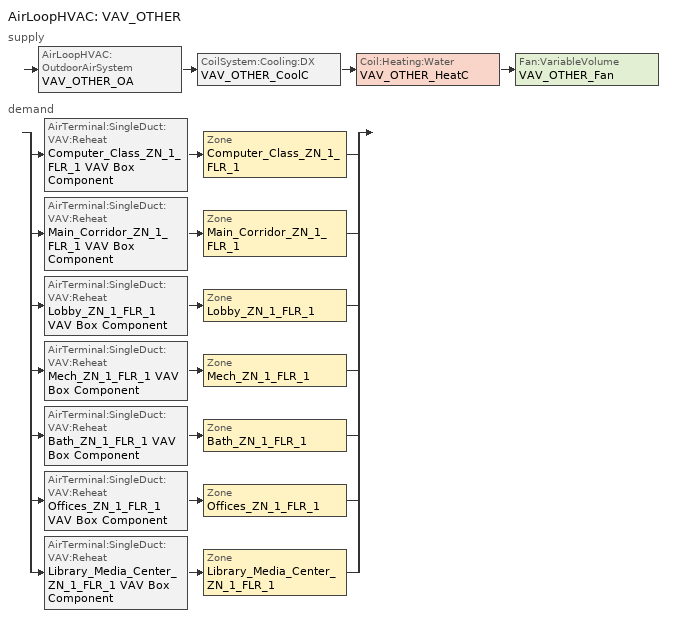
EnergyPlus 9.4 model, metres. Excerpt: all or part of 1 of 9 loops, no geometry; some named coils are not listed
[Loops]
AirLoopHVAC 'VAV_OTHER'
 supply: AirLoopHVAC:OutdoorAirSystem 'VAV_OTHER_OA' > CoilSystem:Cooling:DX 'VAV_OTHER_CoolC' > Coil:Heating:Water 'VAV_OTHER_HeatC' > Fan:VariableVolume 'VAV_OTHER_Fan'
 demand: split
  | AirTerminal:SingleDuct:VAV:Reheat 'Computer_Class_ZN_1_FLR_1 VAV Box Component' > Zone 'Computer_Class_ZN_1_FLR_1'
  | AirTerminal:SingleDuct:VAV:Reheat 'Main_Corridor_ZN_1_FLR_1 VAV Box Component' > Zone 'Main_Corridor_ZN_1_FLR_1'
  | AirTerminal:SingleDuct:VAV:Reheat 'Lobby_ZN_1_FLR_1 VAV Box Component' > Zone 'Lobby_ZN_1_FLR_1'
  | AirTerminal:SingleDuct:VAV:Reheat 'Mech_ZN_1_FLR_1 VAV Box Component' > Zone 'Mech_ZN_1_FLR_1'
  | AirTerminal:SingleDuct:VAV:Reheat 'Bath_ZN_1_FLR_1 VAV Box Component' > Zone 'Bath_ZN_1_FLR_1'
  | AirTerminal:SingleDuct:VAV:Reheat 'Offices_ZN_1_FLR_1 VAV Box Component' > Zone 'Offices_ZN_1_FLR_1'
  | AirTerminal:SingleDuct:VAV:Reheat 'Library_Media_Center_ZN_1_FLR_1 VAV Box Component' > Zone 'Library_Media_Center_ZN_1_FLR_1'
[DesignSpecification:OutdoorAir]
Name | Outdoor Air Method | Outdoor Air Flow per Person {m3/s-person} | Outdoor Air Flow per Zone Floor Area {m3/s-m2}
SZ DSOA Bath_ZN_1_FLR_1 | Flow/Person | 0.025
SZ DSOA Computer_Class_ZN_1_FLR_1; SZ DSOA Library_Media_Center_ZN_1_FLR_1 | Flow/Person | 0.008
SZ DSOA Lobby_ZN_1_FLR_1; SZ DSOA Main_Corridor_ZN_1_FLR_1 | Flow/Area |  | 0.0005
SZ DSOA Mech_ZN_1_FLR_1 | Flow/Area |  | 0.00025
SZ DSOA Offices_ZN_1_FLR_1 | Flow/Person | 0.01
[Sizing:Zone] Zone Cooling Design Supply Air Temperature Input Method=SupplyAirTemperature; Zone Cooling Design Supply Air Temperature {C}=12.8; Zone Heating Design Supply Air Temperature Input Method=SupplyAirTemperature; Zone Heating Design Supply Air Temperature {C}=50; Zone Cooling Design Supply Air Humidity Ratio {kgWater/kgDryAir}=0.0085; Zone Heating Design Supply Air Humidity Ratio {kgWater/kgDryAir}=0.008; Cooling Design Air Flow Method=DesignDay; Heating Design Air Flow Method=DesignDay; Account for Dedicated Outdoor Air System=No; Dedicated Outdoor Air System Control Strategy=NeutralSupplyAir; Dedicated Outdoor Air Low Setpoint Temperature for Design {C}=autosize; Dedicated Outdoor Air High Setpoint Temperature for Design {C}=autosize
Name | Design Specification Outdoor Air Object
Bath_ZN_1_FLR_1 | SZ DSOA Bath_ZN_1_FLR_1
Computer_Class_ZN_1_FLR_1 | SZ DSOA Computer_Class_ZN_1_FLR_1
Library_Media_Center_ZN_1_FLR_1 | SZ DSOA Library_Media_Center_ZN_1_FLR_1
Lobby_ZN_1_FLR_1 | SZ DSOA Lobby_ZN_1_FLR_1
Main_Corridor_ZN_1_FLR_1 | SZ DSOA Main_Corridor_ZN_1_FLR_1
Mech_ZN_1_FLR_1 | SZ DSOA Mech_ZN_1_FLR_1
Offices_ZN_1_FLR_1 | SZ DSOA Offices_ZN_1_FLR_1
[Sizing:System]
VAV_OTHER: Type of Load to Size On=Sensible; Design Outdoor Air Flow Rate {m3/s}=AUTOSIZE; Central Heating Maximum System Air Flow Ratio=0.3; Preheat Design Temperature {C}=7; Preheat Design Humidity Ratio {kgWater/kgDryAir}=0.008; Precool Design Temperature {C}=12.8; Precool Design Humidity Ratio {kgWater/kgDryAir}=0.008; Central Cooling Design Supply Air Temperature {C}=12.8; Central Heating Design Supply Air Temperature {C}=16.7; Type of Zone Sum to Use=NonCoincident; 100% Outdoor Air in Cooling=No; 100% Outdoor Air in Heating=No; Central Cooling Design Supply Air Humidity Ratio {kgWater/kgDryAir}=0.0085; Central Heating Design Supply Air Humidity Ratio {kgWater/kgDryAir}=0.008; Cooling Supply Air Flow Rate Method=DesignDay; Heating Supply Air Flow Rate Method=DesignDay; System Outdoor Air Method=ZoneSum; Zone Maximum Outdoor Air Fraction=1; Cooling Design Capacity Method=CoolingDesignCapacity; Cooling Design Capacity {W}=autosize; Heating Design Capacity Method=HeatingDesignCapacity; Heating Design Capacity {W}=autosize; Central Cooling Capacity Control Method=OnOff
[ZoneControl:Thermostat] Control Type Schedule=Dual Zone Control Type Sched
Name | Zone or ZoneList | Control 1
Bath_ZN_1_FLR_1 Thermostat | Bath_ZN_1_FLR_1 | Bath_ZN_1_FLR_1 DualSPSched
Computer_Class_ZN_1_FLR_1 Thermostat | Computer_Class_ZN_1_FLR_1 | Computer_Class_ZN_1_FLR_1 DualSPSched
Library_Media_Center_ZN_1_FLR_1 Thermostat | Library_Media_Center_ZN_1_FLR_1 | Library_Media_Center_ZN_1_FLR_1 DualSPSched
Lobby_ZN_1_FLR_1 Thermostat | Lobby_ZN_1_FLR_1 | Lobby_ZN_1_FLR_1 DualSPSched
Main_Corridor_ZN_1_FLR_1 Thermostat | Main_Corridor_ZN_1_FLR_1 | Main_Corridor_ZN_1_FLR_1 DualSPSched
Mech_ZN_1_FLR_1 Thermostat | Mech_ZN_1_FLR_1 | Mech_ZN_1_FLR_1 DualSPSched
Offices_ZN_1_FLR_1 Thermostat | Offices_ZN_1_FLR_1 | Offices_ZN_1_FLR_1 DualSPSched
[ThermostatSetpoint:DualSetpoint]
Name | Heating Setpoint Temperature Schedule | Cooling Setpoint Temperature Schedule
Bath_ZN_1_FLR_1 DualSPSched; Main_Corridor_ZN_1_FLR_1 DualSPSched; Mech_ZN_1_FLR_1 DualSPSched | HTGSETP_SCH_BathCorrMechKitchen | CLGSETP_SCH_BathCorrMechKitchen
Computer_Class_ZN_1_FLR_1 DualSPSched; Library_Media_Center_ZN_1_FLR_1 DualSPSched; Lobby_ZN_1_FLR_1 DualSPSched; Offices_ZN_1_FLR_1 DualSPSched | HTGSETP_SCH | CLGSETP_SCH
[AirTerminal:SingleDuct:VAV:Reheat] Availability Schedule=ALWAYS_ON; Maximum Air Flow Rate {m3/s}=AUTOSIZE; Zone Minimum Air Flow Input Method=Constant; Constant Minimum Air Flow Fraction=0.3; Maximum Hot Water or Steam Flow Rate {m3/s}=AUTOSIZE; Minimum Hot Water or Steam Flow Rate {m3/s}=0; Convergence Tolerance=0.001; Damper Heating Action=NORMAL
Name | Reheat Coil
Bath_ZN_1_FLR_1 VAV Box Component | Bath_ZN_1_FLR_1 VAV Box Reheat Coil
Computer_Class_ZN_1_FLR_1 VAV Box Component | Computer_Class_ZN_1_FLR_1 VAV Box Reheat Coil
Library_Media_Center_ZN_1_FLR_1 VAV Box Component | Library_Media_Center_ZN_1_FLR_1 VAV Box Reheat Coil
Lobby_ZN_1_FLR_1 VAV Box Component | Lobby_ZN_1_FLR_1 VAV Box Reheat Coil
Main_Corridor_ZN_1_FLR_1 VAV Box Component | Main_Corridor_ZN_1_FLR_1 VAV Box Reheat Coil
Mech_ZN_1_FLR_1 VAV Box Component | Mech_ZN_1_FLR_1 VAV Box Reheat Coil
Offices_ZN_1_FLR_1 VAV Box Component | Offices_ZN_1_FLR_1 VAV Box Reheat Coil
[Zone equipment]
Bath_ZN_1_FLR_1: Bath_ZN_1_FLR_1 Exhaust Fan, Bath_ZN_1_FLR_1 VAV Box Component
Computer_Class_ZN_1_FLR_1: Computer_Class_ZN_1_FLR_1 VAV Box Component
Library_Media_Center_ZN_1_FLR_1: Library_Media_Center_ZN_1_FLR_1 VAV Box Component
Lobby_ZN_1_FLR_1: Lobby_ZN_1_FLR_1 VAV Box Component
Main_Corridor_ZN_1_FLR_1: Main_Corridor_ZN_1_FLR_1 VAV Box Component
Mech_ZN_1_FLR_1: Mech_ZN_1_FLR_1 VAV Box Component
Offices_ZN_1_FLR_1: Offices_ZN_1_FLR_1 VAV Box Component
[Fan:VariableVolume]
VAV_OTHER_Fan: Availability Schedule=HVACOperationSchd; Fan Total Efficiency=0.5915; Pressure Rise {Pa}=1109.648; Maximum Flow Rate {m3/s}=AUTOSIZE; Fan Power Minimum Flow Rate Input Method=FixedFlowRate; Fan Power Minimum Air Flow Rate {m3/s}=0; Motor Efficiency=0.91; Motor In Airstream Fraction=1; Fan Power Coefficient 1=0.0407599; Fan Power Coefficient 2=0.088045; Fan Power Coefficient 3=-0.0729261; Fan Power Coefficient 4=0.94374; Fan Power Coefficient 5=0
[Fan:ZoneExhaust]
Bath_ZN_1_FLR_1 Exhaust Fan: Availability Schedule=HVACOperationSchd; Fan Total Efficiency=0.338; Pressure Rise {Pa}=125; Maximum Flow Rate {m3/s}=0.2832
[Coil:Cooling:DX:TwoSpeed]
VAV_OTHER_CoolC DXCoil: Availability Schedule=ALWAYS_ON; High Speed Gross Rated Total Cooling Capacity {W}=AUTOSIZE; High Speed Rated Sensible Heat Ratio=AUTOSIZE; High Speed Gross Rated Cooling COP {W/W}=3.23372; High Speed Rated Air Flow Rate {m3/s}=AUTOSIZE; Total Cooling Capacity Function of Temperature Curve=Measured_CoolCStandard10Ton_CapFT; Total Cooling Capacity Function of Flow Fraction Curve=Measured_CoolCStandard10Ton_CapFF; Energy Input Ratio Function of Temperature Curve=Measured_CoolCStandard10Ton_EIRFT; Energy Input Ratio Function of Flow Fraction Curve=Measured_CoolCStandard10Ton_EIRFFF; Part Load Fraction Correlation Curve=No_PLR_Degredation; Low Speed Gross Rated Total Cooling Capacity {W}=AUTOSIZE; Low Speed Gross Rated Sensible Heat Ratio=AUTOSIZE; Low Speed Gross Rated Cooling COP {W/W}=3.28187; Low Speed Rated Air Flow Rate {m3/s}=AUTOSIZE; Low Speed Total Cooling Capacity Function of Temperature Curve=Measured_LowSpeedCoolCapLSFT; Low Speed Energy Input Ratio Function of Temperature Curve=Measured_LowSpeedCoolEIRLSFT
[Coil:Heating:Water]
VAV_OTHER_HeatC: Availability Schedule=ALWAYS_ON; U-Factor Times Area Value {W/K}=AUTOSIZE; Maximum Water Flow Rate {m3/s}=AUTOSIZE; Performance Input Method=UFactorTimesAreaAndDesignWaterFlowRate; Rated Capacity {W}=AUTOSIZE; Rated Inlet Water Temperature {C}=82.2; Rated Inlet Air Temperature {C}=16.6; Rated Outlet Water Temperature {C}=71.1; Rated Outlet Air Temperature {C}=32.2
[CoilSystem:Cooling:DX]
VAV_OTHER_CoolC: Availability Schedule=ALWAYS_ON; Cooling Coil=VAV_OTHER_CoolC DXCoil
[Controller:WaterCoil]
VAV_OTHER_HeatC_Controller: Control Variable=Temperature; Action=Normal; Actuator Variable=Flow; Controller Convergence Tolerance {deltaC}=0.0001; Maximum Actuated Flow {m3/s}=AUTOSIZE; Minimum Actuated Flow {m3/s}=0
[Controller:OutdoorAir]
VAV_OTHER_OA_Controller: Minimum Outdoor Air Flow Rate {m3/s}=AUTOSIZE; Maximum Outdoor Air Flow Rate {m3/s}=AUTOSIZE; Economizer Control Type=DifferentialDryBulb; Economizer Control Action Type=ModulateFlow; Economizer Maximum Limit Dry-Bulb Temperature {C}=28; Economizer Maximum Limit Enthalpy {J/kg}=64000; Economizer Minimum Limit Dry-Bulb Temperature {C}=-100; Lockout Type=NoLockout; Minimum Limit Type=FixedMinimum; Minimum Outdoor Air Schedule=MinOA_Sched
[AirLoopHVAC]
VAV_OTHER: Design Supply Air Flow Rate {m3/s}=AUTOSIZE
[EnergyManagementSystem:Sensor]
Name | Output:Variable or Output:Meter Index Key | Output:Variable or Output:Meter
Cooling_Coil_4 | VAV_OTHER_COOLC DXCOIL | Cooling Coil Electricity Energy
BATH_ZN_1_FLR_1_O | BATH_ZN_1_FLR_1 | Zone People Occupant Count
BATH_ZN_1_FLR_1_T | BATH_ZN_1_FLR_1 | Zone Mean Air Temperature
BATH_ZN_1_FLR_1_H | BATH_ZN_1_FLR_1 | Zone Air System Sensible Heating Energy
BATH_ZN_1_FLR_1_C | BATH_ZN_1_FLR_1 | Zone Air System Sensible Cooling Energy
COMPUTER_CLASS_ZN_1_FLR_1_O | COMPUTER_CLASS_ZN_1_FLR_1 | Zone People Occupant Count
COMPUTER_CLASS_ZN_1_FLR_1_T | COMPUTER_CLASS_ZN_1_FLR_1 | Zone Mean Air Temperature
COMPUTER_CLASS_ZN_1_FLR_1_H | COMPUTER_CLASS_ZN_1_FLR_1 | Zone Air System Sensible Heating Energy
COMPUTER_CLASS_ZN_1_FLR_1_C | COMPUTER_CLASS_ZN_1_FLR_1 | Zone Air System Sensible Cooling Energy
LIBRARY_MEDIA_CENTER_ZN_1_FLR_1_O | LIBRARY_MEDIA_CENTER_ZN_1_FLR_1 | Zone People Occupant Count
LIBRARY_MEDIA_CENTER_ZN_1_FLR_1_T | LIBRARY_MEDIA_CENTER_ZN_1_FLR_1 | Zone Mean Air Temperature
LIBRARY_MEDIA_CENTER_ZN_1_FLR_1_H | LIBRARY_MEDIA_CENTER_ZN_1_FLR_1 | Zone Air System Sensible Heating Energy
LIBRARY_MEDIA_CENTER_ZN_1_FLR_1_C | LIBRARY_MEDIA_CENTER_ZN_1_FLR_1 | Zone Air System Sensible Cooling Energy
LOBBY_ZN_1_FLR_1_T | LOBBY_ZN_1_FLR_1 | Zone Mean Air Temperature
LOBBY_ZN_1_FLR_1_H | LOBBY_ZN_1_FLR_1 | Zone Air System Sensible Heating Energy
LOBBY_ZN_1_FLR_1_C | LOBBY_ZN_1_FLR_1 | Zone Air System Sensible Cooling Energy
MAIN_CORRIDOR_ZN_1_FLR_1_O | MAIN_CORRIDOR_ZN_1_FLR_1 | Zone People Occupant Count
MAIN_CORRIDOR_ZN_1_FLR_1_T | MAIN_CORRIDOR_ZN_1_FLR_1 | Zone Mean Air Temperature
MAIN_CORRIDOR_ZN_1_FLR_1_H | MAIN_CORRIDOR_ZN_1_FLR_1 | Zone Air System Sensible Heating Energy
MAIN_CORRIDOR_ZN_1_FLR_1_C | MAIN_CORRIDOR_ZN_1_FLR_1 | Zone Air System Sensible Cooling Energy
MECH_ZN_1_FLR_1_T | MECH_ZN_1_FLR_1 | Zone Mean Air Temperature
MECH_ZN_1_FLR_1_H | MECH_ZN_1_FLR_1 | Zone Air System Sensible Heating Energy
MECH_ZN_1_FLR_1_C | MECH_ZN_1_FLR_1 | Zone Air System Sensible Cooling Energy
OFFICES_ZN_1_FLR_1_O | OFFICES_ZN_1_FLR_1 | Zone People Occupant Count
OFFICES_ZN_1_FLR_1_T | OFFICES_ZN_1_FLR_1 | Zone Mean Air Temperature
OFFICES_ZN_1_FLR_1_H | OFFICES_ZN_1_FLR_1 | Zone Air System Sensible Heating Energy
OFFICES_ZN_1_FLR_1_C | OFFICES_ZN_1_FLR_1 | Zone Air System Sensible Cooling Energy
[SetpointManager:Scheduled]
VAV_OTHER SAT setpoint: Control Variable=Temperature; Schedule=Seasonal-Reset-Supply-Air-Temp-Sch; Setpoint Node or NodeList=VAV_OTHER Supply Equipment Outlet Node
[SetpointManager:MixedAir] Control Variable=Temperature
Name | Setpoint Node or NodeList
VAV_OTHER_CoolC SAT Manager | VAV_OTHER_CoolC-VAV_OTHER_HeatCNode
VAV_OTHER_HeatC SAT Manager | VAV_OTHER_HeatC-VAV_OTHER_FanNode
VAV_OTHER_OAMixed Air Temp Manager | VAV_OTHER_OA-VAV_OTHER_CoolCNode
[Schedule:Compact]
ALWAYS_ON: Through: 12/31, For: AllDays, Until: 24:00, 1
CLGSETP_SCH: Through: 6/30, For: SummerDesignDay, Until: 24:00, 24, For: WeekEnds Holidays WinterDesignDay, Until: 24:00, 27, For: AllOtherDays, Until: 06:00, 27, Until: 21:00, 24, Until: 24:00, 27, Through: 9/1, For: SummerDesignDay, Until: 24:00, 24, For: WeekEnds Holidays WinterDesignDay, Until: 24:00, 27, For: AllOtherDays, Until: 07:00, 27, Until: 18:00, 24, Until: 24:00, 27, Through: 12/31, For: SummerDesignDay, Until: 24:00, 24, For: WeekEnds Holidays WinterDesignDay, Until: 24:00, 27, For: AllOtherDays, Until: 06:00, 27, Until: 21:00, 24, Until: 24:00, 27
CLGSETP_SCH_BathCorrMechKitchen: Through: 12/31, For: SummerDesignDay, Until: 06:00, 27, Until: 21:00, 24, Until: 24:00, 27, For: AllOtherDays, Until: 24:00, 27
HTGSETP_SCH: Through: 6/30, For: WinterDesignDay, Until: 24:00, 21, For: WeekEnds Holidays SummerDesignDay, Until: 24:00, 16, For: AllOtherDays, Until: 06:00, 16, Until: 21:00, 21, Until: 24:00, 16, Through: 9/1, For: WinterDesignDay, Until: 24:00, 21, For: WeekEnds Holidays SummerDesignDay, Until: 24:00, 16, For: AllOtherDays, Until: 07:00, 16, Until: 18:00, 21, Until: 24:00, 16, Through: 12/31, For: WinterDesignDay, Until: 24:00, 21, For: WeekEnds Holidays SummerDesignDay, Until: 24:00, 16, For: AllOtherDays, Until: 06:00, 16, Until: 21:00, 21, Until: 24:00, 16
HTGSETP_SCH_BathCorrMechKitchen: Through: 12/31, For: WinterDesignDay, Until: 06:00, 16, Until: 21:00, 21, Until: 24:00, 16, For: AllOtherDays, Until: 24:00, 16
HVACOperationSchd; MinOA_Sched: Through: 12/31, For: Weekdays SummerDesignDay, Until: 06:00, 0, Until: 21:00, 1, Until: 24:00, 0, For: AllOtherDays, Until: 24:00, 0
Seasonal-Reset-Supply-Air-Temp-Sch: Through: 12/31, For: AllDays, Until: 24:00, 12.8
Dual Zone Control Type Sched: Through: 12/31, For: AllDays, Until: 24:00, 4
[Curve:Quadratic] Coefficient3 x**2=0
Name | Coefficient1 Constant | Coefficient2 x | Minimum Value of x | Maximum Value of x
Measured_CoolCStandard10Ton_CapFF | 0.7685 | 0.2315 | 0.776 | 1.197
Measured_CoolCStandard10Ton_EIRFFF | 1.192 | -0.1917 | 0.776 | 1.197
No_PLR_Degredation | 1 | 0 | 0 | 1
[Curve:Biquadratic] Minimum Value of x=11.1; Maximum Value of x=29.4; Minimum Value of y=10; Maximum Value of y=50.3
Name | Coefficient1 Constant | Coefficient2 x | Coefficient3 x**2 | Coefficient4 y | Coefficient5 y**2 | Coefficient6 x*y
Measured_LowSpeedCoolCapLSFT | 0.4136 | 0.03105 | 0 | 0.006952 | -0.0002128 | 0
Measured_CoolCStandard10Ton_CapFT | 0.52357 | 0.03478 | 0 | -0.001915 | -0.00010838 | 0
Measured_LowSpeedCoolEIRLSFT | 1.1389 | -0.04518 | 0.0014298 | 0.006044 | 0.0006745 | -0.0012325
Measured_CoolCStandard10Ton_EIRFT | 0.9847 | -0.04285 | 0.0013562 | 0.009934 | 0.0006398 | -0.001169
